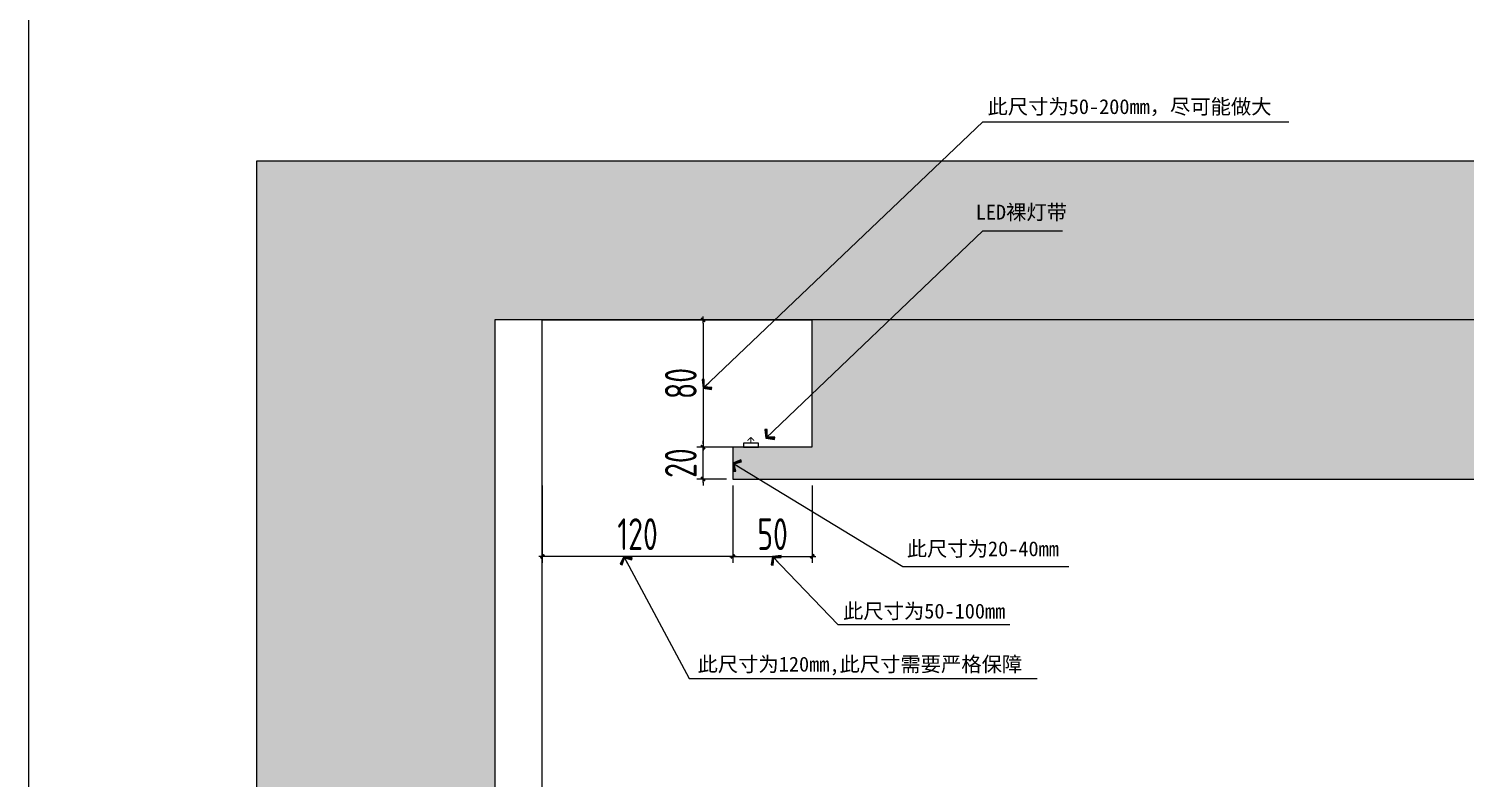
# Model space of a CAD drawing. Extents: x 11992 to 29481, y -6727 to 6811.
# Drawn here: x 25988 to 26893, y 1880 to 2352 of the extents above; entities that cross this region are included whole.
import ezdxf

# ---------------------------------------------------------------- set-up
doc = ezdxf.new("R2010")
doc.units = 0
doc.header["$MEASUREMENT"] = 0
doc.layers.get('0').update_dxf_attribs({"color": 8, "linetype": 'CONTINUOUS'})
doc.layers.get('Defpoints').update_dxf_attribs({"color": 8, "linetype": 'CONTINUOUS'})
doc.layers.add('zoylight 6节点', color=8, linetype='CONTINUOUS')
doc.styles.add('CCD-DIM', font='archs.shx', dxfattribs={"width": 0.8})
doc.styles.get("Standard").update_dxf_attribs({"font": 'arial.ttf'})
doc.styles.add('尺寸标注', font='ARCHS.SHX', dxfattribs={"width": 0.8})
doc.dimstyles.new('CCD_DIM_5', dxfattribs={"dimscale": 20, "dimtxt": 1, "dimasz": 0.1, "dimexe": 0.2, "dimexo": 0.2, "dimgap": 0.2, "dimtad": 1, "dimdec": 0, "dimrnd": 1, "dimzin": 12, "dimdsep": 46, "dimtxsty": 'CCD-DIM', "dimblk": 'CCD_Dimension_Tick', "dimcen": 0.125, "dimclrd": 44, "dimclre": 44, "dimclrt": 50, "dimadec": 0, "dimazin": 0, "dimtfac": 1, "dimtdec": 0, "dimtix": 1, "dimtmove": 2, "dimatfit": 3, "dimldrblk": 'CCD_Leader_Dot', "dimfxl": 0, "dimtvp": 1, "dimtolj": 1, "dimtzin": 0, "dimarcsym": 0})
doc.dimstyles.new('海龍[布局]1：1', dxfattribs={"dimtxt": 2.25, "dimasz": 1, "dimexe": 1.5, "dimexo": 1, "dimgap": 1, "dimtad": 1, "dimdec": 0, "dimrnd": 5, "dimdsep": 46, "dimtxsty": '尺寸标注', "dimblk": 'ARCHTICK', "dimcen": 1, "dimclrd": 44, "dimclre": 44, "dimclrt": 2, "dimadec": 0, "dimazin": 2, "dimtfac": 1, "dimtdec": 4, "dimtix": 1, "dimtmove": 2, "dimatfit": 3, "dimldrblk": 'hl_arrow2', "dimfxl": 0, "dimtolj": 1, "dimarcsym": 0})

# ---------------------------------------------------------------- blocks, each defined once
blk = doc.blocks.new('_ArchTick')
at = {"color": 0, "linetype": 'ByBlock', "const_width": 0.15}
blk.add_lwpolyline([(-0.5, -0.5), (0.5, 0.5)], dxfattribs=at)
blk = doc.blocks.new('hl_arrow2')
at = {"color": 4}
blk.add_line((-0.22, 0), (-1, 0), dxfattribs=at)
blk.add_lwpolyline([(-0.22, 0), (-0.86, -0.69), (-0.65, -0.86), (0, 0), (-0.65, 0.86), (-0.86, 0.69)], close=True, dxfattribs=at)
for points in [[(-0.86, 0.69), (-0.65, 0.86), (-0.22, 0), (0, 0)], [(-0.86, -0.69), (-0.65, -0.86), (-0.22, 0), (0, 0)]]:
    blk.add_solid(points, dxfattribs=at)
blk = doc.blocks.new('CCD_Dimension_Tick')
at = {"color": 0, "linetype": 'ByBlock'}
for p, q in [((-1.09, 0), (0, 0)), ((0, 0), (1.09, 0))]:
    blk.add_line(p, q, dxfattribs=at)
at = {"color": 0, "linetype": 'Continuous', "const_width": 0.608}
blk.add_lwpolyline([(-0.61, -0.61), (0.61, 0.61)], dxfattribs=at)
blk = doc.blocks.new('*D161')
at = {"layer": 'Defpoints', "color": 0}
for p in [(47023.73, 76569.86), (47143.71, 76569.86), (47023.73, 76521.1)]:
    blk.add_point(p, dxfattribs=at)
at = {"layer": 'zoylight 6节点', "color": 44, "lineweight": -2}
for p, q in [((47023.73, 76565.86), (47023.73, 76517.1)), ((47143.71, 76565.86), (47143.71, 76517.1)), ((47141.71, 76521.1), (47025.73, 76521.1))]:
    blk.add_line(p, q, dxfattribs=at)
at = {"layer": 'zoylight 6节点', "color": 44, "lineweight": -2, "xscale": 2, "yscale": 2, "zscale": 2, "rotation": 180}
blk.add_blockref('CCD_Dimension_Tick', (47023.73, 76521.1), dxfattribs=at)
at = {"layer": 'zoylight 6节点', "color": 44, "lineweight": -2, "xscale": 2, "yscale": 2, "zscale": 2}
blk.add_blockref('CCD_Dimension_Tick', (47143.71, 76521.1), dxfattribs=at)
at = {"layer": 'zoylight 6节点', "color": 50, "insert": (47083.72, 76535.1), "char_height": 20, "attachment_point": 5, "style": 'CCD-DIM'}
blk.add_mtext('\\A1;120', dxfattribs=at)
blk = doc.blocks.new('CCD_Leader_Dot')
at = {"color": 0, "linetype": 'ByBlock'}
blk.add_line((-5, 0), (-10, 0), dxfattribs=at)
at = {"color": 0, "linetype": 'ByBlock', "const_width": 5}
blk.add_lwpolyline([(-2.5, 0, 1), (2.5, 0, 1)], format="xyb", close=True, dxfattribs=at)
blk = doc.blocks.new('*D162')
at = {"layer": 'Defpoints', "color": 0}
for p in [(47143.71, 76569.86), (47193.79, 76569.86), (47193.79, 76521.1)]:
    blk.add_point(p, dxfattribs=at)
at = {"layer": 'zoylight 6节点', "color": 44, "lineweight": -2}
for p, q in [((47143.71, 76565.86), (47143.71, 76517.1)), ((47193.79, 76565.86), (47193.79, 76517.1)), ((47145.71, 76521.1), (47191.79, 76521.1))]:
    blk.add_line(p, q, dxfattribs=at)
at = {"layer": 'zoylight 6节点', "color": 44, "lineweight": -2, "xscale": 2, "yscale": 2, "zscale": 2, "rotation": 180}
blk.add_blockref('CCD_Dimension_Tick', (47143.71, 76521.1), dxfattribs=at)
at = {"layer": 'zoylight 6节点', "color": 44, "lineweight": -2, "xscale": 2, "yscale": 2, "zscale": 2}
blk.add_blockref('CCD_Dimension_Tick', (47193.79, 76521.1), dxfattribs=at)
at = {"layer": 'zoylight 6节点', "color": 50, "insert": (47168.75, 76535.1), "char_height": 20, "attachment_point": 5, "style": 'CCD-DIM'}
blk.add_mtext('\\A1;50', dxfattribs=at)
blk = doc.blocks.new('*D163')
at = {"layer": 'Defpoints', "color": 0}
for p in [(47124.97, 76589.98), (47143.71, 76589.98), (47143.71, 76569.86)]:
    blk.add_point(p, dxfattribs=at)
at = {"layer": 'zoylight 6节点', "color": 44, "lineweight": -2}
for p, q in [((47124.97, 76591.98), (47124.97, 76593.98)), ((47139.71, 76589.98), (47120.97, 76589.98)), ((47124.97, 76569.86), (47124.97, 76589.98)), ((47139.71, 76569.86), (47120.97, 76569.86)), ((47124.97, 76567.86), (47124.97, 76565.86))]:
    blk.add_line(p, q, dxfattribs=at)
at = {"layer": 'zoylight 6节点', "color": 44, "lineweight": -2, "xscale": 2, "yscale": 2, "zscale": 2}
for p, rotation in [((47124.97, 76589.98), 270), ((47124.97, 76569.86), 90)]:
    blk.add_blockref('CCD_Dimension_Tick', p, dxfattribs=dict(at, rotation=rotation))
at = {"layer": 'zoylight 6节点', "color": 50, "insert": (47110.97, 76579.92), "char_height": 20, "attachment_point": 5, "rotation": 90, "style": 'CCD-DIM'}
blk.add_mtext('\\A1;20', dxfattribs=at)
blk = doc.blocks.new('*D164')
at = {"layer": 'Defpoints', "color": 0}
for p in [(47193.6, 76670.2), (47124.97, 76589.98), (47193.6, 76589.98)]:
    blk.add_point(p, dxfattribs=at)
at = {"layer": 'zoylight 6节点', "color": 44, "lineweight": -2}
for p, q in [((47189.6, 76670.2), (47120.97, 76670.2)), ((47124.97, 76668.2), (47124.97, 76591.98)), ((47189.6, 76589.98), (47120.97, 76589.98))]:
    blk.add_line(p, q, dxfattribs=at)
at = {"layer": 'zoylight 6节点', "color": 44, "lineweight": -2, "xscale": 2, "yscale": 2, "zscale": 2}
for p, rotation in [((47124.97, 76670.2), 90), ((47124.97, 76589.98), 270)]:
    blk.add_blockref('CCD_Dimension_Tick', p, dxfattribs=dict(at, rotation=rotation))
at = {"layer": 'zoylight 6节点', "color": 50, "insert": (47110.97, 76630.09), "char_height": 20, "attachment_point": 5, "rotation": 90, "style": 'CCD-DIM'}
blk.add_mtext('\\A1;80', dxfattribs=at)
blk = doc.blocks.new('sdafsdfsdf')
at = {"layer": 'zoylight 6节点', "color": 2, "const_width": 0.6}
for points in [[(-6.19, 0), (-4.01, 2.09)], [(-2.5, 0), (-6.19, 0)], [(-6.19, 0), (-4.01, -2.09)]]:
    blk.add_lwpolyline(points, dxfattribs=at)
at = {"layer": 'zoylight 6节点', "color": 1}
blk.add_lwpolyline([(0, 4.75), (-2.5, 4.75), (-2.5, -4.75), (0, -4.75)], close=True, dxfattribs=at)
blk = doc.blocks.new('ghghg')
at = {"layer": 'zoylight 6节点'}
h = blk.add_hatch(dxfattribs=at)
h.set_pattern_fill('ANSI38', color=251, scale=5, style=0)
h.set_pattern_definition([(45, (-42058.675, -76491.4165), (-2.24506403, 2.24506403), []), (135, (-42058.675, -76491.4165), (-6.73519209, 2.24506403), [7.9375, -4.7625])])
h.paths.add_polyline_path([(-319.71, 3435.65), (-319.71, 3335.31), (-1253.17, 3335.31), (-1253.17, 3355.43), (-1203.28, 3355.43), (-1203.28, 3435.65)])
h.paths.add_polyline_path([(-1270.91, 3377.58), (-1270.91, 3413.49), (-1300.91, 3413.49), (-1300.91, 3377.58)], flags=9)
h.paths.add_polyline_path([(-1095.61, 3559.63), (-904.26, 3559.63), (-904.26, 3577.65), (-1095.61, 3577.65)], flags=9)
h = blk.add_hatch(dxfattribs=at)
h.set_pattern_fill('钢筋混凝土', color=251, scale=5, style=0)
h.set_pattern_definition([(45, (-54481.562, 53508.498), (-17.6776695, 17.6776695), []), (50, (-54481.56, 53508.5), (71.72602, -6.275213), [7.5, -82.5]), (355, (-54481.56, 53508.5), (-13.87513, 75.21921), [6, -66]), (100.4514, (-54475.585, 53507.975), (57.85094, 68.943954), [6.37402, -70.11421]), (46.1842, (-54481.56, 53528.5), (106.7241, -16.5519), [11.25, -123.75]), (96.6356, (-54472.67, 53527.12), (93.46627, 97.41179), [9.56103, -105.1713]), (351.1842, (-54481.56, 53528.5), (93.4662, 97.41186), [9, -99]), (21, (-54471.56, 53523.5), (59.690705, -40.26189), [7.5, -82.5]), (326, (-54471.56, 53523.5), (24.33153, 72.515005), [6, -66]), (71.4514, (-54466.59, 53520.14), (84.02226, 32.25305), [6.37402, -70.11421]), (37.5, (-54481.562, 53508.498), (1.2159855, 33.289385), [0, -65.2, 0, -67, 0, -66.25]), (7.5, (-54481.562, 53508.498), (26.306954, 39.441171), [0, -38.2, 0, -63.7, 0, -25.25]), (327.5, (-54503.862, 53508.498), (53.382244, -2.255487), [0, -25, 0, -78, 0, -103.5]), (317.5, (-54513.86, 53508.5), (58.318617, 10.010498), [0, -32.5, 0, -51.8, 0, -73.5])])
h.paths.add_polyline_path([(-1403.15, 315.65), (-316.1, 315.65), (-318.73, 3435.65), (-1403.15, 3435.65)], flags=16)
h.paths.add_polyline_path([(-284.69, 215.65), (-282.81, 218.8), (-281.18, 221.99), (-279.81, 225.2), (-278.72, 228.44), (-277.92, 231.71), (-277.42, 235.01), (-277.23, 238.34), (-277.38, 241.71), (-277.87, 245.11), (-278.72, 248.54), (-279.93, 252.02), (-281.47, 255.52), (-283.28, 259.06), (-285.35, 262.62), (-287.61, 266.19), (-290.04, 269.78), (-292.58, 273.38), (-295.21, 276.99), (-297.87, 280.59), (-300.53, 284.2), (-303.15, 287.79), (-305.68, 291.37), (-308.08, 294.93), (-310.32, 298.46), (-312.35, 301.97), (-314.14, 305.45), (-315.63, 308.89), (-316.79, 312.29), (-317.58, 315.65), (-316.1, 315.65), (-318.73, 3435.65), (-320.08, 3435.65), (-317.39, 3438.65), (-314.88, 3441.68), (-312.58, 3444.72), (-310.49, 3447.79), (-308.62, 3450.88), (-306.99, 3453.99), (-305.61, 3457.13), (-304.5, 3460.3), (-303.65, 3463.49), (-303.1, 3466.71), (-302.85, 3469.97), (-302.91, 3473.25), (-303.3, 3476.57), (-304.02, 3479.92), (-305.1, 3483.31), (-306.49, 3486.74), (-308.18, 3490.19), (-310.11, 3493.66), (-312.25, 3497.15), (-314.56, 3500.66), (-317.01, 3504.18), (-319.54, 3507.71), (-322.14, 3511.24), (-324.75, 3514.77), (-327.34, 3518.29), (-329.86, 3521.8), (-332.3, 3525.29), (-334.59, 3528.77), (-336.71, 3532.22), (-338.61, 3535.65), (-1553.15, 3535.65), (-1553.15, 215.65)])
at = {"layer": 'zoylight 6节点', "color": 251}
blk.add_line((-1373.15, 355.65), (-1373.15, 3435.65), dxfattribs=at)
blk.add_lwpolyline([(-1696.68, 3824.34), (0, 3824.34), (0, 0), (-1696.68, 0)], close=True, dxfattribs=at)
for points in [[(-338.61, 3535.65), (-1553.15, 3535.65), (-1553.15, 215.65), (-284.69, 215.65)], [(-320.08, 3435.65), (-1403.15, 3435.65), (-1403.15, 315.65), (-317.58, 315.65)], [(-1373.15, 3435.65), (-1373.15, 3435.65), (-1203.28, 3435.65), (-1203.28, 3355.43), (-1253.17, 3355.43), (-1253.17, 3335.31), (-319.71, 3335.31)]]:
    blk.add_lwpolyline(points, dxfattribs=at)
at = {"layer": 'zoylight 6节点', "rotation": 270}
blk.add_blockref('sdafsdfsdf', (-1241.77, 3355.43), dxfattribs=at)
at = {"layer": 'zoylight 6节点', "color": 3, "char_height": 9.375, "attachment_point": 1}
for s, width, insert in [('{\\fSimSun|b0|i0|c134|p2;此尺寸为50-200mm，尽可能做大}', 199.458, (-1092.7, 3574.78)), ('{\\fSimSun|b0|i0|c134|p2;LED裸灯带}', 61.2675, (-1100.17, 3508.24)), ('{\\fSimSun|b0|i0|c134|p2;此尺寸为20-40mm}', 118.078, (-1143.57, 3296.05)), ('{\\fSimSun|b0|i0|c134|p2;此尺寸为50-100mm}', 118.078, (-1183.72, 3256.75)), ('{\\fSimSun|b0|i0|c134|p2;此尺寸为120mm,此尺寸需要严格保障}', 222.5565, (-1275.36, 3223.29))]:
    blk.add_mtext_dynamic_manual_height_columns(s, width=width, gutter_width=50, heights=[0], dxfattribs=dict(at, insert=insert))
at = {"layer": 'zoylight 6节点'}
for p1, p2, distance, picture, middle in [((-1203.28, 3435.65), (-1203.28, 3355.43), -68.63, '*D164', (-1285.91, 3395.54)), ((-1253.17, 3335.31), (-1253.17, 3355.43), 18.74, '*D163', (-1285.91, 3345.37)), ((-1253.17, 3335.31), (-1373.15, 3335.31), 48.76, '*D161', (-1313.16, 3300.55)), ((-1253.17, 3335.31), (-1203.09, 3335.31), -48.76, '*D162', (-1228.13, 3300.55))]:
    dim = blk.add_aligned_dim(p1=p1, p2=p2, distance=distance, dimstyle='CCD_DIM_5', dxfattribs=at)
    dim.commit()
    dim.dimension.update_dxf_attribs({"geometry": picture, "text_midpoint": middle, "insert": (-48396.88, -73234.55)})
for points in [[(-1271.91, 3392.61), (-1095.71, 3560.53), (-902.95, 3560.53)], [(-1232.27, 3361.14), (-1095.57, 3491.7), (-1045.38, 3491.7)], [(-1253.17, 3345.37), (-1146.06, 3280.23), (-1041.48, 3280.23)], [(-1321.86, 3286.55), (-1280.72, 3209.56), (-1061.51, 3209.56)], [(-1228.13, 3286.55), (-1186.99, 3243.54), (-1078.7, 3243.54)]]:
    blk.add_leader(points, dimstyle='海龍[布局]1：1', override={"dimasz": 5, "dimclrd": 4}, dxfattribs=at)

msp = doc.modelspace()

# ---------------------------------------------------------------- block references
at = {"layer": 'zoylight 6节点'}
msp.add_blockref('ghghg', (27684.3, -1266.77), dxfattribs=at)

doc.saveas('drawing.dxf')
